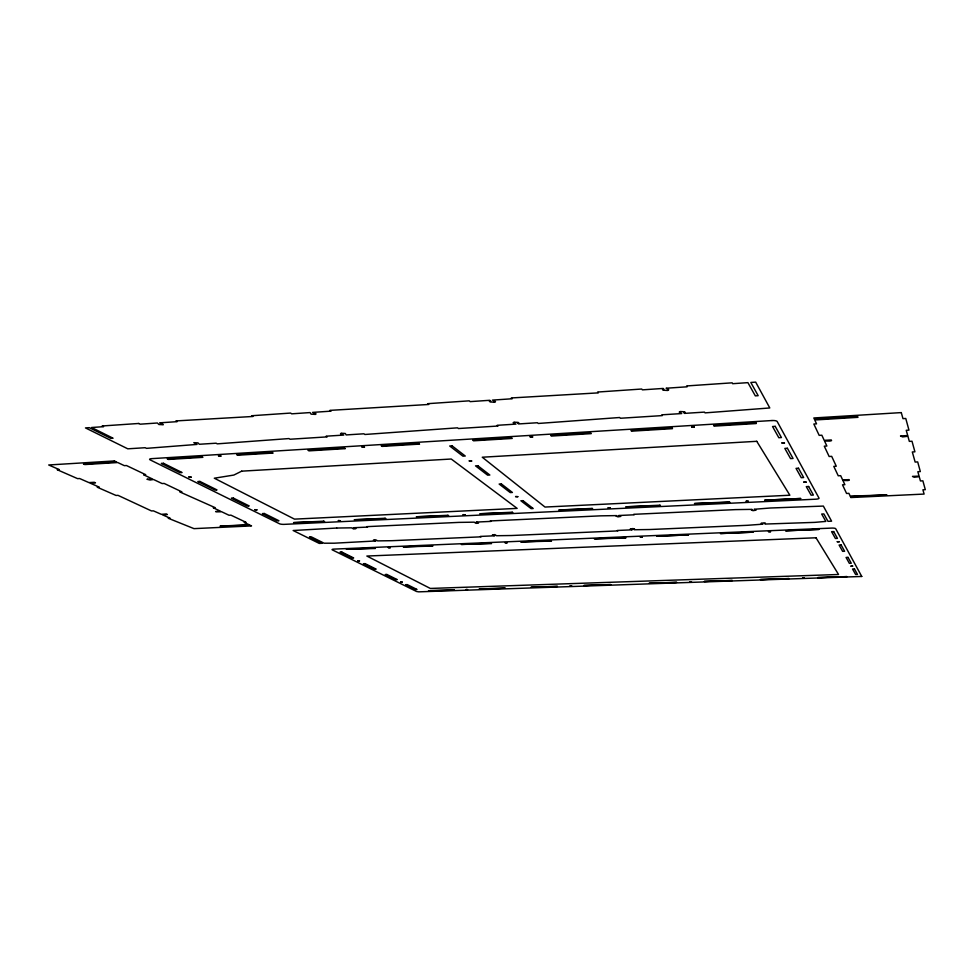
<?xml version="1.0" encoding="UTF-8"?>
<svg xmlns="http://www.w3.org/2000/svg" width="974" height="974" viewBox="0 0 974 974"><rect width="100%" height="100%" fill="white"/><g stroke="black" fill="none" stroke-linecap="round" stroke-linejoin="round"><path stroke-width="1.46" d="M388.297 547.619L390.233 547.692L388.297 547.619M837.263 541.727L839.296 541.702L837.263 541.727M400.606 582.111L402.347 582.184L400.606 582.111M850.972 566.15L852.871 566.125L851.045 566.101M861.759 576.462L418.71 591.851L416.531 591.474L332.329 549.872A3.226 0.633 2.6 0 1 333.985 549.105L831.735 528.091A3.555 0.755 -1 0 1 835.68 528.687L861.759 576.462M469.249 460.909L471.659 461.019L469.249 460.909M463.149 514.686L465.268 514.771L463.149 514.686M465.962 589.562L467.654 589.623L466.035 589.526M530.112 436.802L532.668 436.924L530.112 436.802M515.587 496.582L517.815 496.679L515.587 496.582M505.104 542.701L507.064 542.786L505.104 542.701M608.153 507.783L610.308 507.88L608.153 507.783M570.009 586.056L571.726 586.117L570.009 586.056M691.698 426.929L694.304 427.05L691.698 426.929M188.907 476.943L191.221 477.187L188.907 476.943M218.493 455.795L220.915 456.063L218.493 455.795M640.295 537.015L642.28 537.1L640.295 537.015M241.698 471.16L233.857 475.056L214.304 478.21L294.501 519.13L517.145 508.391L451.242 459.022L241.698 471.16M781.939 442.951L784.46 443.073L781.939 442.951M254.835 509.67L256.941 509.877L254.835 509.67M746.194 501.22L748.385 501.318L746.194 501.22M689.762 582.014L691.491 582.075L689.762 582.014M362.036 447.017L364.446 447.297L362.036 447.017M803.879 482.045L806.168 482.142L803.879 482.045M768.498 531.621L770.507 531.707L768.498 531.621M338.38 520.566L340.401 520.761L338.38 520.566M802.661 578.203L804.414 578.276L802.661 578.203M357.702 560.744L359.491 560.902L357.702 560.744M138.746 423.471L102.148 425.979L103.548 426.685L91.544 427.501L113.069 438.215L110.829 438.361L89.267 427.659L85.469 427.915L127.789 448.819L145.199 447.711L146.465 448.357L197.052 444.412L193.814 442.671L198.014 442.89L199.305 444.266L216.082 443.207L217.263 443.852L288.949 438.568L290.045 439.237L327.203 436.876L326.156 436.194L343.773 435.074L340.523 433.771L341.716 433.698L341.022 433.235L345.295 433.467L346.16 434.928L363.899 433.795L364.897 434.477L457.549 427.829L458.425 428.536L498.018 426.028L497.203 425.309L515.976 424.116L513.103 422.74L514.382 422.655L513.846 422.168L518.205 422.412L518.996 423.142L517.718 423.227L518.521 423.946L537.441 422.74L538.208 423.471L619.72 417.505L620.365 418.26L662.369 415.594L661.784 414.827L681.715 413.56L679.231 412.124L680.582 412.039L680.205 411.527L684.649 411.771L685.197 412.538L683.845 412.623L684.405 413.39L704.494 412.112L705.018 412.879L769.789 407.96L755.678 382.125L750.82 382.453L758.174 395.688L755.325 395.87L747.91 382.648L732.655 383.695L732.144 382.831L686.573 385.947L687.157 386.8L666.094 388.236L668.127 388.991L668.736 389.831L667.324 389.929L667.726 390.477L663.087 390.209L662.478 389.369L663.891 389.271L663.27 388.431L642.377 389.856L641.732 389.028L597.586 392.047L598.304 392.875L511.362 397.952L512.214 398.756L492.43 400.107L495.498 401.617L494.171 401.702L494.755 402.225L490.202 401.97L489.325 401.178L490.653 401.081L489.776 400.29L470.15 401.629L469.249 400.838L427.781 403.674L428.743 404.466L329.942 410.371L331.05 411.138L312.557 412.404L316.039 413.816L314.797 413.901L315.539 414.4L311.083 414.157L310.073 412.574L291.725 413.828L290.569 413.073L251.767 415.728L252.972 416.47L175.868 420.926L177.171 421.645L159.736 422.838L162.232 423.471L163.242 424.749L158.872 424.506L157.398 422.996L140.098 424.189L138.746 423.471M114.384 460.946L48.7 464.975L59.231 469.59L57.186 469.712L77.616 478.648L79.637 478.526L88.902 482.593L94.247 482.288L95.476 482.824L90.144 483.128L99.202 487.11L97.23 487.219L116.04 495.449L117.988 495.34L151.506 510.948L153.393 510.851L161.294 514.309L166.298 514.065L167.358 514.528L162.354 514.771L170.097 518.168L168.234 518.253L193.996 528.639L251.535 525.911L250.001 525.181L220.063 526.13L249.076 524.743L244.17 522.429L246.045 522.332L230.911 515.149L229.012 515.246L221.719 511.788L215.607 511.569L220.721 511.313L213.269 507.783L215.205 507.685L179.861 491.955L181.858 491.846L164.156 483.445L162.122 483.554L153.551 479.5L150.045 480.012L146.928 479.257L152.382 478.94L143.628 474.801L145.698 474.679L126.45 465.535L124.343 465.657L117.757 462.54L84.799 464.549L83.508 463.965L116.49 461.944L114.384 460.946M771.98 420.537L151.713 458.644A4.139 0.986 4.6 0 0 150.166 459.886L279.514 523.781A3.482 0.731 3.1 0 0 284.14 524.365L815.688 499.199A3.835 0.889 -1.1 0 0 819.024 498.152L777.179 421.498A4.553 1.254 -1.2 0 0 771.98 420.537M901.279 412.599L813.814 417.968L814.398 419.222L857.692 416.58L857.972 417.335L814.739 419.977L816.553 423.86L813.838 424.019L819.183 435.366L821.837 435.208L824.223 440.345L831.236 439.944L831.553 440.625L829.945 441.064L824.54 441.027L826.877 446.031L824.284 446.177L829.142 456.502L831.686 456.356L836.276 466.229L833.793 466.363L838.237 475.787L840.672 475.665L842.656 479.938L849.084 479.622L849.34 480.194L847.867 480.559L842.924 480.511L844.872 484.699L842.498 484.808L846.564 493.453L848.902 493.343L850.205 496.131L886.924 494.926L850.448 496.667L850.85 497.544L924.107 494.074L922.902 489.788L925.3 489.678L922.877 480.827L920.43 480.949L919.225 476.676L914.379 477.211L912.492 476.42L919.066 476.091L917.837 471.708L920.333 471.586L917.691 461.919L915.134 462.053L912.309 451.96L914.915 451.814L912.005 441.234L909.339 441.38L907.902 436.255L902.618 436.912L900.512 435.962L907.707 435.548L906.234 430.289L908.961 430.131L905.771 418.479L902.971 418.637L901.279 412.599M201.703 456.733L167.236 458.839L168.441 459.448L202.86 457.342L201.703 456.733M272.038 452.423L236.633 454.59L237.753 455.211L273.122 453.056L272.038 452.423M344.333 447.991L307.942 450.219L308.977 450.865L345.32 448.649L344.333 447.991M418.637 443.45L381.224 445.739L382.173 446.396L419.538 444.107L418.637 443.45M511.435 437.764L472.719 440.138L473.559 440.808L512.214 438.446L511.435 437.764M590.548 432.931L550.712 435.366L551.43 436.06L591.218 433.625L590.548 432.931M671.975 427.939L630.957 430.447L631.578 431.165L672.523 428.657L671.975 427.939M755.824 422.813L713.589 425.394L714.088 426.125L756.262 423.544L755.824 422.813M163.474 463.295L161.331 463.429L179.971 472.67L182.077 472.548L163.474 463.295M452.106 445.873L449.72 446.007L462.918 456.161L465.255 456.027L452.106 445.873M775.219 426.356L772.54 426.515L778.823 437.728L781.44 437.57L775.219 426.356M756.749 441.307L482.264 457.22L545.002 507.052L789.865 495.23L756.749 441.307M199.901 481.424L197.832 481.533L214.974 490.044L216.995 489.934L199.901 481.424M477.82 465.73L475.531 465.864L487.597 475.154L489.837 475.032L477.82 465.73M787.382 448.259L784.825 448.405L790.559 458.608L793.055 458.474L787.382 448.259M233.407 498.104L231.41 498.201L247.213 506.042L249.174 505.944L233.407 498.104M501.367 483.932L499.163 484.054L510.242 492.576L512.409 492.467L501.367 483.932M798.473 468.226L796.026 468.36L801.261 477.674L803.66 477.552L798.473 468.226M264.344 513.493L262.408 513.59L277.03 520.846L278.929 520.749L264.344 513.493M523.001 500.66L520.883 500.77L531.098 508.623L533.18 508.525L523.001 500.66M808.627 486.489L806.277 486.61L811.086 495.169L813.387 495.06L808.627 486.489M323.733 521.187L293.576 522.624L324.586 521.638L323.733 521.187M385.095 518.265L354.244 519.739L385.887 518.728L385.095 518.265M447.918 515.283L416.324 516.78L448.637 515.745L447.918 515.283M512.214 512.227L479.878 513.761L512.872 512.701L512.214 512.227M592.143 508.416L558.845 509.999L592.703 508.903L592.143 508.416M659.946 505.189L625.832 506.809L660.421 505.689L659.946 505.189M729.429 501.89L694.474 503.546L729.818 502.389L729.429 501.89M800.652 498.493L764.821 500.198L800.652 498.493M336.687 528.042L293.15 530.513L319.265 543.419L322.26 543.285L309.476 536.942L311.303 536.869L324.062 543.212L334.313 543.2L375.842 540.96L373.419 540.193L375.684 539.803L377.681 540.887L392.059 540.692L481.095 536.832L480.45 536.418L494.634 535.797L492.418 535.006L494.877 534.592L496.557 535.724L511.435 535.517L617.833 530.915L617.333 530.477L632.248 529.832L630.275 528.992L632.978 528.565L634.792 529.259L633.782 529.308L634.257 529.746L649.719 529.527L747.606 525.29L762.873 524.158L761.144 523.294L764.103 522.843L765.381 523.111L764.98 524.061L814.788 522.368L825.83 521.419L821.679 514.041L823.87 513.931L827.985 521.333L831.589 521.175L823.347 506.078L770.166 508.014L754.205 509.268L756.019 510.193L752.975 510.668L751.283 509.901L752.013 509.365L735.443 509.621L633.733 514.321L634.232 514.796L618.685 515.514L620.767 516.403L617.979 516.853L616.079 516.123L617.126 516.074L616.603 515.599L600.629 515.843L490.287 520.944L490.945 521.394L476.201 522.076L478.538 522.928L476.018 523.367L474.216 522.174L458.864 522.393L366.711 526.654L367.502 527.092L353.404 527.738L355.96 528.565L353.659 528.979L351.517 527.823L336.687 528.042M374.649 548.082L346.354 549.275L375.38 548.472L374.649 548.082M432.139 545.671L403.236 546.889L432.821 546.061L432.139 545.671M490.884 543.2L461.347 544.442L491.505 543.602L490.884 543.2M550.919 540.667L520.737 541.934L551.479 541.081L550.919 540.667M625.393 537.538L594.396 538.841L625.88 537.952L625.393 537.538M688.46 534.884L656.756 536.211L688.46 534.884M752.951 532.169L720.529 533.533L752.951 532.169M818.939 529.381L785.762 530.781L818.939 529.381M341.825 552.051L340.072 552.124L351.931 558.017L353.659 557.944L341.825 552.051M833.683 531.585L831.577 531.67L835.4 538.476L837.457 538.391L833.683 531.585M816.005 537.782L366.845 556.044L430.325 588.442L838.553 574.49L816.005 537.782M365.104 563.629L363.387 563.702L374.479 569.206L376.159 569.133L365.104 563.629M841.11 544.953L839.077 545.026L842.632 551.345L844.616 551.272L841.11 544.953M386.861 574.465L385.205 574.526L395.59 579.676L397.234 579.615L386.861 574.465M848.013 557.372L846.053 557.445L849.352 563.337L851.276 563.264L848.013 557.372M407.266 584.619L405.647 584.668L415.399 589.514L416.994 589.453L407.266 584.619M854.442 568.95L852.542 569.023L855.635 574.514L857.497 574.453L854.442 568.95M453.787 589.891L428.487 590.743L454.359 590.195L453.787 589.891M505.092 588.162L479.318 589.027L505.092 588.162M557.396 586.397L531.122 587.285L557.396 586.397M610.698 584.595L583.913 585.496L610.698 584.595M676.626 582.367L649.208 583.292L676.626 582.367M732.265 580.492L704.312 581.441L732.265 580.492M789.025 578.58L760.499 579.542L789.025 578.58M846.917 576.62L817.831 577.606L846.917 576.62"/></g></svg>
